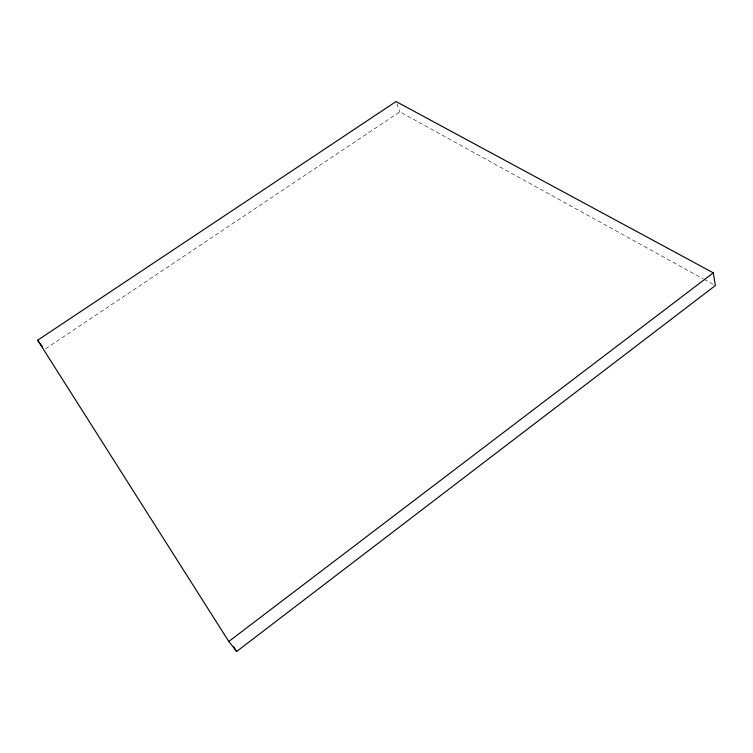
<?xml version="1.0" encoding="UTF-8"?>
<svg xmlns="http://www.w3.org/2000/svg" width="753" height="753" viewBox="0 0 753 753"><rect width="100%" height="100%" fill="white"/><g stroke="black" fill="none" stroke-linecap="round" stroke-linejoin="round"><path stroke-width="0.56" stroke-dasharray="3.77 2.82" d="M45.519 348.818L399.834 111.802L703.02 278.742M704.046 279.307L713.298 284.399M396.822 103.575L399.834 111.802"/><path stroke-width="1.13" d="M236.63 651.477L715.35 285.538L713.298 272.84L396.069 101.523L37.65 340.224L228.808 641.481L236.63 651.477L233.486 646.526M228.808 641.481L713.298 272.84M37.65 340.224L42.469 346.7"/></g></svg>
